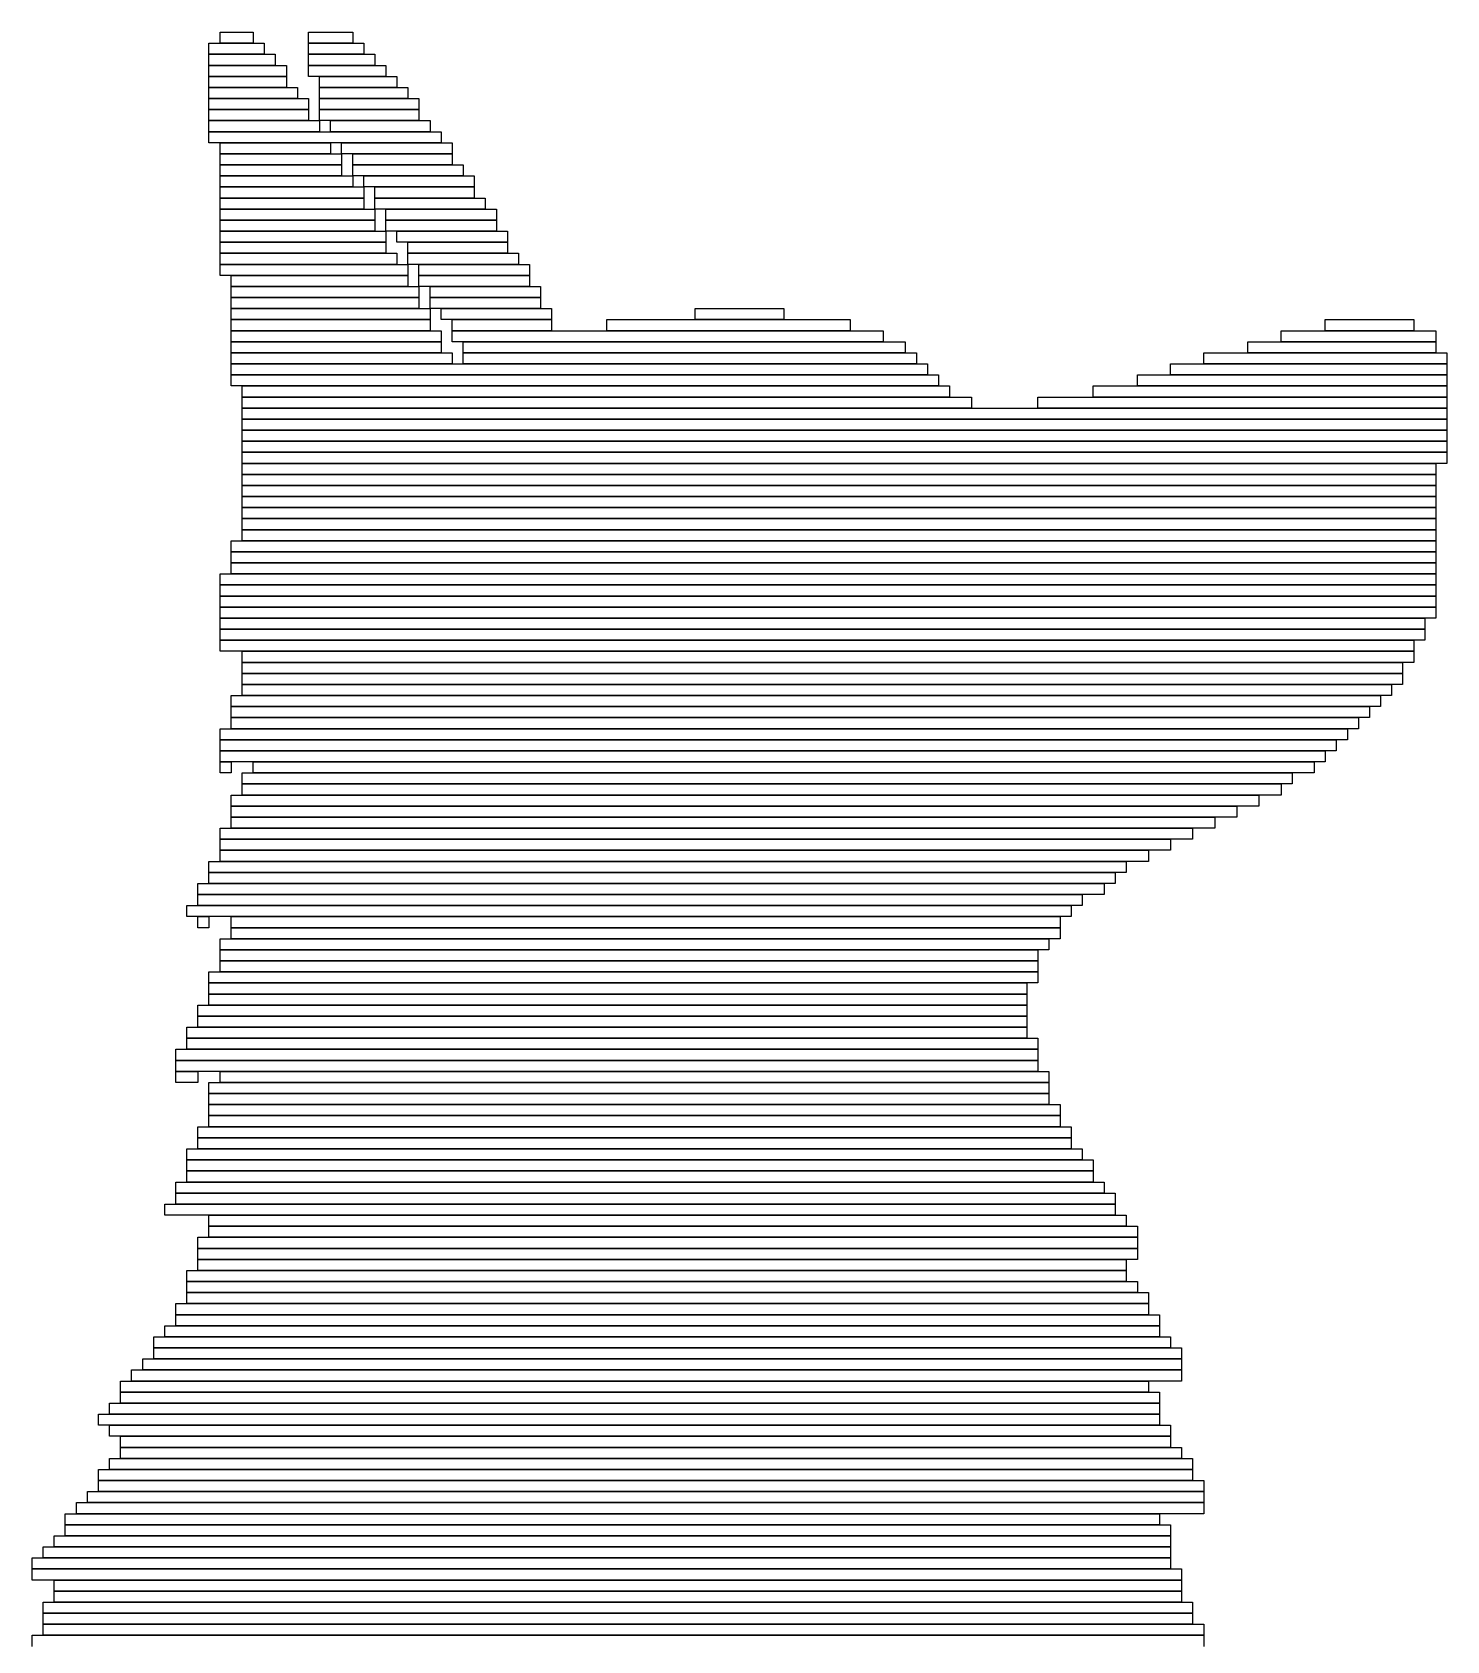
# Model space of a CAD drawing. Extents: x 95 to 861, y 112 to 960.
# Drawn here: x 719 to 847, y 814.5 to 960 of the extents above; entities that cross this region are included whole.
import ezdxf

# ---------------------------------------------------------------- set-up
doc = ezdxf.new("R2010")
doc.units = 0

msp = doc.modelspace()

# ---------------------------------------------------------------- linework, layer by layer
for p, q in [((735, 959), (740, 959)), ((735, 958), (735, 959)), ((736, 960), (739, 960)), ((736, 959), (736, 960)), ((739, 959), (736, 959)), ((739, 960), (739, 959)), ((740, 959), (740, 958)), ((744, 960), (748, 960)), ((744, 959), (744, 960)), ((748, 959), (744, 959)), ((744, 959), (749, 959)), ((744, 958), (744, 959)), ((748, 960), (748, 959)), ((749, 959), (749, 958)), ((740, 958), (735, 958)), ((735, 958), (741, 958)), ((735, 957), (735, 958)), ((741, 958), (741, 957)), ((749, 958), (744, 958)), ((744, 958), (750, 958)), ((744, 957), (744, 958)), ((750, 958), (750, 957)), ((741, 957), (735, 957)), ((735, 957), (742, 957)), ((735, 956), (735, 957)), ((742, 956), (735, 956)), ((735, 956), (742, 956)), ((735, 955), (735, 956)), ((742, 957), (742, 956)), ((742, 956), (742, 955)), ((750, 957), (744, 957)), ((744, 957), (751, 957)), ((744, 956), (744, 957)), ((751, 956), (744, 956)), ((745, 956), (752, 956)), ((745, 955), (745, 956)), ((751, 957), (751, 956)), ((752, 956), (752, 955)), ((742, 955), (735, 955)), ((735, 955), (743, 955)), ((735, 954), (735, 955)), ((743, 955), (743, 954)), ((752, 955), (745, 955)), ((745, 955), (753, 955)), ((745, 954), (745, 955)), ((753, 955), (753, 954)), ((743, 954), (735, 954)), ((735, 954), (744, 954)), ((735, 953), (735, 954)), ((744, 954), (744, 953)), ((753, 954), (745, 954)), ((745, 954), (754, 954)), ((745, 953), (745, 954)), ((754, 954), (754, 953)), ((744, 953), (735, 953)), ((735, 953), (744, 953)), ((735, 952), (735, 953)), ((744, 952), (735, 952)), ((735, 952), (745, 952)), ((735, 951), (735, 952)), ((744, 953), (744, 952)), ((754, 953), (745, 953)), ((745, 953), (754, 953)), ((745, 952), (745, 953)), ((754, 952), (745, 952)), ((745, 952), (745, 951)), ((746, 952), (755, 952)), ((746, 951), (746, 952)), ((754, 953), (754, 952)), ((755, 952), (755, 951)), ((745, 951), (735, 951)), ((735, 951), (756, 951)), ((735, 950), (735, 951)), ((755, 951), (746, 951)), ((756, 951), (756, 950)), ((756, 950), (735, 950)), ((736, 950), (746, 950)), ((736, 949), (736, 950)), ((746, 949), (736, 949)), ((736, 949), (747, 949)), ((736, 948), (736, 949)), ((746, 950), (746, 949)), ((747, 950), (757, 950)), ((747, 949), (747, 950)), ((757, 949), (747, 949)), ((747, 949), (747, 948)), ((748, 949), (757, 949)), ((748, 948), (748, 949)), ((757, 950), (757, 949)), ((757, 949), (757, 948)), ((747, 948), (736, 948)), ((736, 948), (747, 948)), ((736, 947), (736, 948)), ((747, 948), (747, 947)), ((757, 948), (748, 948)), ((748, 948), (758, 948)), ((748, 947), (748, 948)), ((758, 948), (758, 947)), ((747, 947), (736, 947)), ((736, 947), (748, 947)), ((736, 946), (736, 947)), ((748, 946), (736, 946)), ((736, 946), (749, 946)), ((736, 945), (736, 946)), ((758, 947), (748, 947)), ((748, 947), (748, 946)), ((749, 947), (759, 947)), ((749, 946), (749, 947)), ((759, 946), (749, 946)), ((749, 946), (749, 945)), ((750, 946), (759, 946)), ((750, 945), (750, 946)), ((759, 947), (759, 946)), ((759, 946), (759, 945)), ((749, 945), (736, 945)), ((736, 945), (749, 945)), ((736, 944), (736, 945)), ((749, 945), (749, 944)), ((759, 945), (750, 945)), ((750, 945), (760, 945)), ((750, 944), (750, 945)), ((760, 945), (760, 944)), ((749, 944), (736, 944)), ((736, 944), (750, 944)), ((736, 943), (736, 944)), ((750, 943), (736, 943)), ((736, 943), (750, 943)), ((736, 942), (736, 943)), ((760, 944), (750, 944)), ((750, 944), (750, 943)), ((750, 943), (750, 942)), ((751, 944), (761, 944)), ((751, 943), (751, 944)), ((761, 943), (751, 943)), ((751, 943), (761, 943)), ((751, 942), (751, 943)), ((761, 944), (761, 943)), ((761, 943), (761, 942)), ((750, 942), (736, 942)), ((736, 942), (751, 942)), ((736, 941), (736, 942)), ((761, 942), (751, 942)), ((751, 942), (751, 941)), ((752, 942), (762, 942)), ((752, 941), (752, 942)), ((762, 942), (762, 941)), ((751, 941), (736, 941)), ((736, 941), (751, 941)), ((736, 940), (736, 941)), ((751, 940), (736, 940)), ((736, 940), (752, 940)), ((736, 939), (736, 940)), ((751, 941), (751, 940)), ((762, 941), (752, 941)), ((752, 940), (752, 939)), ((753, 941), (762, 941)), ((753, 940), (753, 941)), ((762, 940), (753, 940)), ((753, 940), (763, 940)), ((753, 939), (753, 940)), ((762, 941), (762, 940)), ((763, 940), (763, 939)), ((752, 939), (736, 939)), ((736, 939), (753, 939)), ((736, 938), (736, 939)), ((763, 939), (753, 939)), ((753, 939), (753, 938)), ((754, 939), (764, 939)), ((754, 938), (754, 939)), ((764, 939), (764, 938)), ((753, 938), (736, 938)), ((737, 938), (753, 938)), ((737, 937), (737, 938)), ((753, 938), (753, 937)), ((764, 938), (754, 938)), ((754, 938), (764, 938)), ((754, 937), (754, 938)), ((764, 938), (764, 937)), ((753, 937), (737, 937)), ((737, 937), (754, 937)), ((737, 936), (737, 937)), ((754, 936), (737, 936)), ((737, 936), (754, 936)), ((737, 935), (737, 936)), ((764, 937), (754, 937)), ((754, 937), (754, 936)), ((754, 936), (754, 935)), ((755, 937), (765, 937)), ((755, 936), (755, 937)), ((765, 936), (755, 936)), ((755, 936), (765, 936)), ((755, 935), (755, 936)), ((765, 937), (765, 936)), ((765, 936), (765, 935)), ((754, 935), (737, 935)), ((737, 935), (755, 935)), ((737, 934), (737, 935)), ((765, 935), (755, 935)), ((755, 935), (755, 934)), ((756, 935), (766, 935)), ((756, 934), (756, 935)), ((766, 935), (766, 934)), ((779, 935), (787, 935)), ((779, 934), (779, 935)), ((787, 935), (787, 934)), ((755, 934), (737, 934)), ((737, 934), (755, 934)), ((737, 933), (737, 934)), ((755, 933), (737, 933)), ((737, 933), (756, 933)), ((737, 932), (737, 933)), ((755, 934), (755, 933)), ((766, 934), (756, 934)), ((756, 933), (756, 932)), ((757, 934), (766, 934)), ((757, 933), (757, 934)), ((766, 933), (757, 933)), ((757, 933), (796, 933)), ((757, 932), (757, 933)), ((766, 934), (766, 933)), ((771, 934), (793, 934)), ((771, 933), (771, 934)), ((793, 933), (771, 933)), ((787, 934), (779, 934)), ((793, 934), (793, 933)), ((796, 933), (796, 932)), ((832, 933), (846, 933)), ((832, 932), (832, 933)), ((836, 934), (844, 934)), ((836, 933), (836, 934)), ((844, 933), (836, 933)), ((844, 934), (844, 933)), ((846, 933), (846, 932)), ((756, 932), (737, 932)), ((737, 932), (756, 932)), ((737, 931), (737, 932)), ((756, 932), (756, 931)), ((796, 932), (757, 932)), ((758, 932), (798, 932)), ((758, 931), (758, 932)), ((798, 932), (798, 931)), ((829, 932), (846, 932)), ((829, 931), (829, 932)), ((846, 932), (832, 932)), ((846, 932), (846, 931)), ((756, 931), (737, 931)), ((737, 931), (757, 931)), ((737, 930), (737, 931)), ((757, 930), (737, 930)), ((737, 930), (800, 930)), ((737, 929), (737, 930)), ((757, 931), (757, 930)), ((798, 931), (758, 931)), ((758, 931), (799, 931)), ((758, 930), (758, 931)), ((799, 930), (758, 930)), ((799, 931), (799, 930)), ((800, 930), (800, 929)), ((822, 930), (847, 930)), ((822, 929), (822, 930)), ((825, 931), (847, 931)), ((825, 930), (825, 931)), ((847, 930), (825, 930)), ((846, 931), (829, 931)), ((847, 931), (847, 930)), ((847, 930), (847, 929)), ((800, 929), (737, 929)), ((737, 929), (801, 929)), ((737, 928), (737, 929)), ((801, 929), (801, 928)), ((819, 929), (847, 929)), ((819, 928), (819, 929)), ((847, 929), (822, 929)), ((847, 929), (847, 928)), ((801, 928), (737, 928)), ((738, 928), (802, 928)), ((738, 927), (738, 928)), ((802, 927), (738, 927)), ((738, 927), (804, 927)), ((738, 926), (738, 927)), ((802, 928), (802, 927)), ((804, 927), (804, 926)), ((810, 927), (847, 927)), ((810, 926), (810, 927)), ((815, 928), (847, 928)), ((815, 927), (815, 928)), ((847, 927), (815, 927)), ((847, 928), (819, 928)), ((847, 928), (847, 927)), ((847, 927), (847, 926)), ((804, 926), (738, 926)), ((738, 926), (847, 926)), ((738, 925), (738, 926)), ((847, 926), (810, 926)), ((847, 926), (847, 925)), ((847, 925), (738, 925)), ((738, 925), (847, 925)), ((738, 924), (738, 925)), ((847, 924), (738, 924)), ((738, 924), (847, 924)), ((738, 923), (738, 924)), ((847, 925), (847, 924)), ((847, 924), (847, 923)), ((847, 923), (738, 923)), ((738, 923), (847, 923)), ((738, 922), (738, 923)), ((847, 923), (847, 922)), ((847, 922), (738, 922)), ((738, 922), (847, 922)), ((738, 921), (738, 922)), ((847, 922), (847, 921)), ((847, 921), (738, 921)), ((738, 921), (846, 921)), ((738, 920), (738, 921)), ((846, 920), (738, 920)), ((738, 920), (846, 920)), ((738, 919), (738, 920)), ((846, 921), (846, 920)), ((846, 920), (846, 919)), ((846, 919), (738, 919)), ((738, 919), (846, 919)), ((738, 918), (738, 919)), ((846, 919), (846, 918)), ((846, 918), (738, 918)), ((738, 918), (846, 918)), ((738, 917), (738, 918)), ((846, 917), (738, 917)), ((738, 917), (846, 917)), ((738, 916), (738, 917)), ((846, 918), (846, 917)), ((846, 917), (846, 916)), ((846, 916), (738, 916)), ((738, 916), (846, 916)), ((738, 915), (738, 916)), ((846, 916), (846, 915)), ((737, 914), (846, 914)), ((737, 913), (737, 914)), ((846, 915), (738, 915)), ((738, 915), (846, 915)), ((738, 914), (738, 915)), ((846, 914), (738, 914)), ((846, 915), (846, 914)), ((846, 914), (846, 913)), ((846, 913), (737, 913)), ((737, 913), (846, 913)), ((737, 912), (737, 913)), ((846, 913), (846, 912)), ((736, 911), (846, 911)), ((736, 910), (736, 911)), ((846, 912), (737, 912)), ((737, 912), (846, 912)), ((737, 911), (737, 912)), ((846, 911), (737, 911)), ((846, 912), (846, 911)), ((846, 911), (846, 910)), ((846, 910), (736, 910)), ((736, 910), (846, 910)), ((736, 909), (736, 910)), ((846, 910), (846, 909)), ((846, 909), (736, 909)), ((736, 909), (846, 909)), ((736, 908), (736, 909)), ((846, 908), (736, 908)), ((736, 908), (846, 908)), ((736, 907), (736, 908)), ((846, 909), (846, 908)), ((846, 908), (846, 907)), ((846, 907), (736, 907)), ((736, 907), (845, 907)), ((736, 906), (736, 907)), ((845, 907), (845, 906)), ((845, 906), (736, 906)), ((736, 906), (845, 906)), ((736, 905), (736, 906)), ((845, 906), (845, 905)), ((845, 905), (736, 905)), ((736, 905), (844, 905)), ((736, 904), (736, 905)), ((844, 904), (736, 904)), ((738, 904), (844, 904)), ((738, 903), (738, 904)), ((844, 905), (844, 904)), ((844, 904), (844, 903)), ((844, 903), (738, 903)), ((738, 903), (843, 903)), ((738, 902), (738, 903)), ((843, 903), (843, 902)), ((843, 902), (738, 902)), ((738, 902), (843, 902)), ((738, 901), (738, 902)), ((843, 901), (738, 901)), ((738, 901), (842, 901)), ((738, 900), (738, 901)), ((842, 901), (842, 900)), ((843, 902), (843, 901)), ((737, 900), (841, 900)), ((737, 899), (737, 900)), ((842, 900), (738, 900)), ((841, 900), (841, 899)), ((841, 899), (737, 899)), ((737, 899), (840, 899)), ((737, 898), (737, 899)), ((840, 898), (737, 898)), ((737, 898), (839, 898)), ((737, 897), (737, 898)), ((839, 898), (839, 897)), ((840, 899), (840, 898)), ((736, 897), (838, 897)), ((736, 896), (736, 897)), ((839, 897), (737, 897)), ((838, 897), (838, 896)), ((838, 896), (736, 896)), ((736, 896), (837, 896)), ((736, 895), (736, 896)), ((837, 895), (736, 895)), ((736, 895), (836, 895)), ((736, 894), (736, 895)), ((836, 895), (836, 894)), ((837, 896), (837, 895)), ((836, 894), (736, 894)), ((736, 894), (737, 894)), ((736, 893), (736, 894)), ((737, 894), (737, 893)), ((739, 894), (835, 894)), ((739, 893), (739, 894)), ((835, 894), (835, 893)), ((737, 893), (736, 893)), ((738, 893), (833, 893)), ((738, 892), (738, 893)), ((833, 892), (738, 892)), ((738, 892), (832, 892)), ((738, 891), (738, 892)), ((835, 893), (739, 893)), ((832, 892), (832, 891)), ((833, 893), (833, 892)), ((737, 891), (830, 891)), ((737, 890), (737, 891)), ((832, 891), (738, 891)), ((830, 891), (830, 890)), ((830, 890), (737, 890)), ((737, 890), (828, 890)), ((737, 889), (737, 890)), ((828, 890), (828, 889)), ((736, 888), (824, 888)), ((736, 887), (736, 888)), ((828, 889), (737, 889)), ((737, 889), (826, 889)), ((737, 888), (737, 889)), ((826, 888), (737, 888)), ((824, 888), (824, 887)), ((826, 889), (826, 888)), ((824, 887), (736, 887)), ((736, 887), (822, 887)), ((736, 886), (736, 887)), ((822, 887), (822, 886)), ((735, 885), (818, 885)), ((735, 884), (735, 885)), ((822, 886), (736, 886)), ((736, 886), (820, 886)), ((736, 885), (736, 886)), ((820, 885), (736, 885)), ((818, 885), (818, 884)), ((820, 886), (820, 885)), ((818, 884), (735, 884)), ((735, 884), (817, 884)), ((735, 883), (735, 884)), ((817, 884), (817, 883)), ((734, 883), (816, 883)), ((734, 882), (734, 883)), ((816, 882), (734, 882)), ((734, 882), (814, 882)), ((734, 881), (734, 882)), ((817, 883), (735, 883)), ((814, 882), (814, 881)), ((816, 883), (816, 882)), ((733, 881), (813, 881)), ((733, 880), (733, 881)), ((814, 881), (734, 881)), ((813, 881), (813, 880)), ((813, 880), (733, 880)), ((734, 880), (735, 880)), ((734, 879), (734, 880)), ((735, 879), (734, 879)), ((735, 880), (735, 879)), ((737, 880), (812, 880)), ((737, 879), (737, 880)), ((812, 879), (737, 879)), ((737, 879), (812, 879)), ((737, 878), (737, 879)), ((812, 880), (812, 879)), ((812, 879), (812, 878)), ((736, 878), (811, 878)), ((736, 877), (736, 878)), ((812, 878), (737, 878)), ((811, 878), (811, 877)), ((811, 877), (736, 877)), ((736, 877), (810, 877)), ((736, 876), (736, 877)), ((810, 876), (736, 876)), ((736, 876), (810, 876)), ((736, 875), (736, 876)), ((810, 877), (810, 876)), ((810, 876), (810, 875)), ((735, 875), (810, 875)), ((735, 874), (735, 875)), ((810, 875), (736, 875)), ((810, 875), (810, 874)), ((810, 874), (735, 874)), ((735, 874), (809, 874)), ((735, 873), (735, 874)), ((809, 873), (735, 873)), ((735, 873), (809, 873)), ((735, 872), (735, 873)), ((809, 874), (809, 873)), ((809, 873), (809, 872)), ((734, 872), (809, 872)), ((734, 871), (734, 872)), ((809, 872), (735, 872)), ((809, 872), (809, 871)), ((809, 871), (734, 871)), ((734, 871), (809, 871)), ((734, 870), (734, 871)), ((809, 871), (809, 870)), ((733, 870), (809, 870)), ((733, 869), (733, 870)), ((809, 869), (733, 869)), ((733, 869), (810, 869)), ((733, 868), (733, 869)), ((809, 870), (734, 870)), ((809, 870), (809, 869)), ((810, 869), (810, 868)), ((732, 868), (810, 868)), ((732, 867), (732, 868)), ((810, 868), (733, 868)), ((810, 868), (810, 867)), ((810, 867), (732, 867)), ((732, 867), (810, 867)), ((732, 866), (732, 867)), ((810, 866), (732, 866)), ((732, 866), (734, 866)), ((732, 865), (732, 866)), ((734, 866), (734, 865)), ((736, 866), (811, 866)), ((736, 865), (736, 866)), ((810, 867), (810, 866)), ((811, 866), (811, 865)), ((734, 865), (732, 865)), ((735, 865), (811, 865)), ((735, 864), (735, 865)), ((811, 865), (736, 865)), ((811, 865), (811, 864)), ((811, 864), (735, 864)), ((735, 864), (811, 864)), ((735, 863), (735, 864)), ((811, 863), (735, 863)), ((735, 863), (812, 863)), ((735, 862), (735, 863)), ((811, 864), (811, 863)), ((812, 863), (812, 862)), ((812, 862), (735, 862)), ((735, 862), (812, 862)), ((735, 861), (735, 862)), ((812, 862), (812, 861)), ((734, 861), (813, 861)), ((734, 860), (734, 861)), ((813, 860), (734, 860)), ((734, 860), (813, 860)), ((734, 859), (734, 860)), ((812, 861), (735, 861)), ((813, 861), (813, 860)), ((813, 860), (813, 859)), ((733, 859), (814, 859)), ((733, 858), (733, 859)), ((813, 859), (734, 859)), ((814, 859), (814, 858)), ((814, 858), (733, 858)), ((733, 858), (815, 858)), ((733, 857), (733, 858)), ((815, 857), (733, 857)), ((733, 857), (815, 857)), ((733, 856), (733, 857)), ((815, 858), (815, 857)), ((815, 857), (815, 856)), ((732, 856), (816, 856)), ((732, 855), (732, 856)), ((815, 856), (733, 856)), ((816, 856), (816, 855)), ((816, 855), (732, 855)), ((732, 855), (817, 855)), ((732, 854), (732, 855)), ((817, 855), (817, 854)), ((731, 854), (817, 854)), ((731, 853), (731, 854)), ((817, 853), (731, 853)), ((817, 854), (732, 854)), ((735, 853), (818, 853)), ((735, 852), (735, 853)), ((817, 854), (817, 853)), ((818, 853), (818, 852)), ((818, 852), (735, 852)), ((735, 852), (819, 852)), ((735, 851), (735, 852)), ((819, 852), (819, 851)), ((734, 851), (819, 851)), ((734, 850), (734, 851)), ((819, 850), (734, 850)), ((734, 850), (819, 850)), ((734, 849), (734, 850)), ((819, 851), (735, 851)), ((819, 851), (819, 850)), ((819, 850), (819, 849)), ((819, 849), (734, 849)), ((734, 849), (818, 849)), ((734, 848), (734, 849)), ((818, 849), (818, 848)), ((733, 848), (818, 848)), ((733, 847), (733, 848)), ((818, 847), (733, 847)), ((733, 847), (819, 847)), ((733, 846), (733, 847)), ((818, 848), (734, 848)), ((818, 848), (818, 847)), ((819, 847), (819, 846)), ((819, 846), (733, 846)), ((733, 846), (820, 846)), ((733, 845), (733, 846)), ((820, 846), (820, 845)), ((732, 845), (820, 845)), ((732, 844), (732, 845)), ((820, 844), (732, 844)), ((732, 844), (821, 844)), ((732, 843), (732, 844)), ((820, 845), (733, 845)), ((820, 845), (820, 844)), ((821, 844), (821, 843)), ((731, 843), (821, 843)), ((731, 842), (731, 843)), ((821, 843), (732, 843)), ((821, 843), (821, 842)), ((730, 842), (822, 842)), ((730, 841), (730, 842)), ((822, 841), (730, 841)), ((730, 841), (823, 841)), ((730, 840), (730, 841)), ((821, 842), (731, 842)), ((822, 842), (822, 841)), ((823, 841), (823, 840)), ((729, 840), (823, 840)), ((729, 839), (729, 840)), ((823, 840), (730, 840)), ((823, 840), (823, 839)), ((728, 839), (823, 839)), ((728, 838), (728, 839)), ((823, 839), (729, 839)), ((823, 839), (823, 838)), ((727, 838), (820, 838)), ((727, 837), (727, 838)), ((820, 837), (727, 837)), ((727, 837), (821, 837)), ((727, 836), (727, 837)), ((823, 838), (728, 838)), ((820, 838), (820, 837)), ((821, 837), (821, 836)), ((726, 836), (821, 836)), ((726, 835), (726, 836)), ((821, 836), (727, 836)), ((821, 836), (821, 835)), ((725, 835), (821, 835)), ((725, 834), (725, 835)), ((821, 834), (725, 834)), ((821, 835), (726, 835)), ((726, 834), (822, 834)), ((726, 833), (726, 834)), ((821, 835), (821, 834)), ((822, 834), (822, 833)), ((822, 833), (726, 833)), ((727, 833), (822, 833)), ((727, 832), (727, 833)), ((822, 833), (822, 832)), ((726, 831), (824, 831)), ((726, 830), (726, 831)), ((822, 832), (727, 832)), ((727, 832), (823, 832)), ((727, 831), (727, 832)), ((823, 831), (727, 831)), ((823, 832), (823, 831)), ((824, 831), (824, 830)), ((725, 830), (824, 830)), ((725, 829), (725, 830)), ((824, 830), (726, 830)), ((824, 830), (824, 829)), ((724, 828), (825, 828)), ((724, 827), (724, 828)), ((824, 829), (725, 829)), ((725, 829), (825, 829)), ((725, 828), (725, 829)), ((825, 828), (725, 828)), ((825, 829), (825, 828)), ((825, 828), (825, 827)), ((723, 827), (825, 827)), ((723, 826), (723, 827)), ((825, 827), (724, 827)), ((825, 827), (825, 826)), ((722, 826), (821, 826)), ((722, 825), (722, 826)), ((821, 825), (722, 825)), ((722, 825), (822, 825)), ((722, 824), (722, 825)), ((825, 826), (723, 826)), ((821, 826), (821, 825)), ((822, 825), (822, 824)), ((721, 824), (822, 824)), ((721, 823), (721, 824)), ((822, 824), (722, 824)), ((822, 824), (822, 823)), ((720, 823), (822, 823)), ((720, 822), (720, 823)), ((822, 823), (721, 823)), ((822, 823), (822, 822)), ((719, 822), (822, 822)), ((719, 821), (719, 822)), ((822, 821), (719, 821)), ((719, 821), (823, 821)), ((719, 820), (719, 821)), ((822, 822), (720, 822)), ((822, 822), (822, 821)), ((823, 821), (823, 820)), ((823, 820), (719, 820)), ((721, 820), (823, 820)), ((721, 819), (721, 820)), ((823, 820), (823, 819)), ((720, 818), (824, 818)), ((720, 817), (720, 818)), ((823, 819), (721, 819)), ((721, 819), (823, 819)), ((721, 818), (721, 819)), ((823, 818), (721, 818)), ((823, 819), (823, 818)), ((824, 818), (824, 817)), ((824, 817), (720, 817)), ((720, 817), (824, 817)), ((720, 816), (720, 817)), ((824, 817), (824, 816)), ((719, 815), (825, 815)), ((719, 814), (719, 815)), ((824, 816), (720, 816)), ((720, 816), (825, 816)), ((720, 815), (720, 816)), ((825, 815), (720, 815)), ((825, 816), (825, 815)), ((825, 815), (825, 814))]:
    msp.add_line(p, q)

doc.saveas('drawing.dxf')
